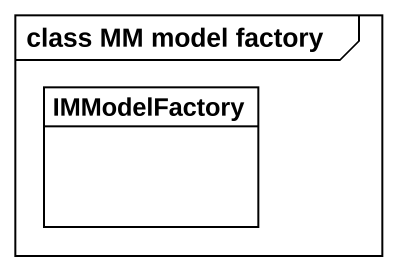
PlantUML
@startuml
mainframe class MM model factory
hide circle
hide empty members
class IMModelFactory
@enduml
